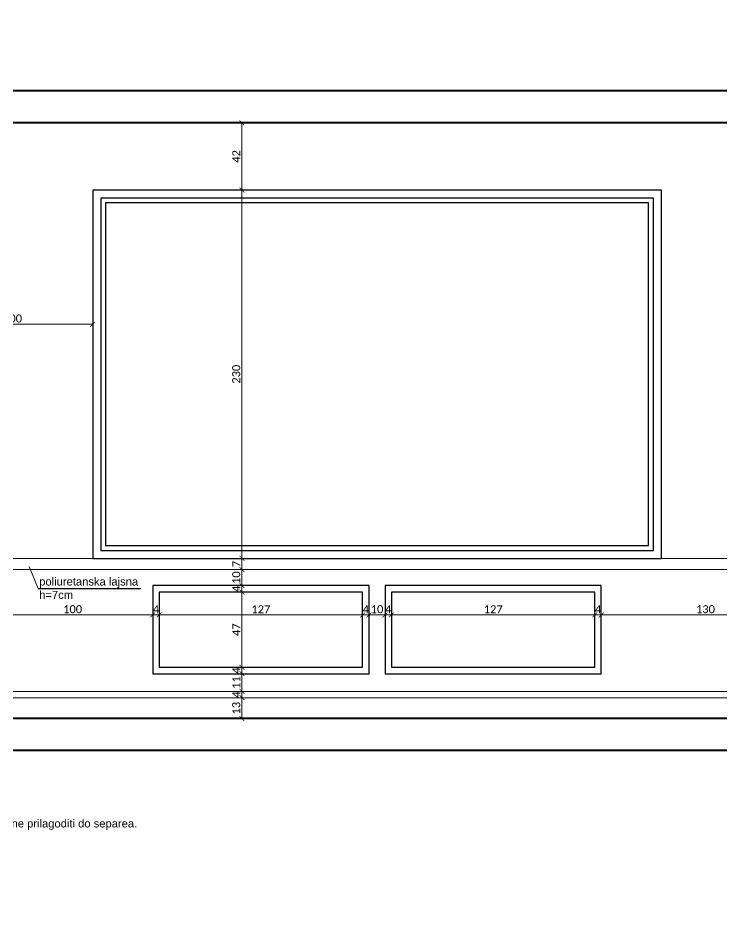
# Model space of a CAD drawing. Header units: centimetres. Extents: x -26724 to 60145, y -23645 to 6771.
# Drawn here: x 3927 to 4366, y 258 to 824 of the extents above; entities that cross this region are included whole.
import ezdxf

# ---------------------------------------------------------------- set-up
doc = ezdxf.new("R2010")
doc.units = ezdxf.units.CM
for name, color, linetype, lineweight in [('2.IZGLED', 7, 'Continuous', 13), ('4.KOTE', 88, 'Continuous', 15), ('4.KOTE @ 1', 88, 'Continuous', 15), ('zid', 7, 'Continuous', 40)]:
    doc.layers.add(name, color=color, linetype=linetype, lineweight=lineweight)
doc.layers.add('3.IZGLED 2', color=7, linetype='Continuous', lineweight=9, true_color=0x4a4a4a)
doc.layers.add('tekst', color=7, linetype='Continuous')
doc.layers.add('tekst @ 50', color=7, linetype='Continuous')
doc.styles.add('Notes', font='arial.ttf', dxfattribs={"height": 3})
doc.styles.get("Standard").update_dxf_attribs({"font": 'calibri.ttf'})
doc.dimstyles.new('ja 1 30 izgledi zidova', dxfattribs={"dimtxt": 5, "dimasz": 3, "dimexe": 5, "dimexo": 5, "dimgap": 1, "dimtad": 1, "dimdec": 0, "dimtxsty": 'Standard', "dimblk": 'ARCHTICK', "dimcen": 2.5, "dimclrd": 256, "dimclrt": 7, "dimadec": 0, "dimazin": 0, "dimtfac": 1, "dimtdec": 0, "dimtix": 1, "dimtmove": 1, "dimatfit": 3, "dimldrblk": 'ARCHTICK', "dimfxl": 5, "dimfxlon": 1, "dimlwd": 0, "dimlwe": 9, "dimarcsym": 0})

# ---------------------------------------------------------------- blocks, each defined once
blk = doc.blocks.new('_ArchTick')
at = {"color": 0, "linetype": 'ByBlock', "const_width": 0.15}
blk.add_lwpolyline([(-0.5, -0.5), (0.5, 0.5)], dxfattribs=at)
blk = doc.blocks.new('*D1063')
at = {"layer": '4.KOTE', "color": 0, "lineweight": 9, "transparency": 16777216}
for p, q in [((4069.31, 399.29), (4061.77, 399.29)), ((4069.3, 386.29), (4061.77, 386.29))]:
    blk.add_line(p, q, dxfattribs=at)
at = {"layer": '4.KOTE', "lineweight": 0, "transparency": 16777216}
blk.add_line((4066.77, 386.29), (4066.77, 399.29), dxfattribs=at)
at = {"layer": 'Defpoints', "color": 0, "transparency": 16777216}
for p in [(4066.77, 399.29), (4092.73, 399.29, -26.96), (4092.73, 386.29, -27)]:
    blk.add_point(p, dxfattribs=at)
at = {"layer": '4.KOTE', "lineweight": 0, "transparency": 16777216, "xscale": 3, "yscale": 3, "zscale": 3}
for p, rotation in [((4066.77, 399.29), 90), ((4066.77, 386.29), 270)]:
    blk.add_blockref('_ArchTick', p, dxfattribs=dict(at, rotation=rotation))
at = {"layer": '4.KOTE', "color": 7, "transparency": 16777216, "insert": (4063.21, 392.79), "char_height": 5, "attachment_point": 5, "rotation": 90}
blk.add_mtext('13', dxfattribs=at)
blk = doc.blocks.new('*D1064')
at = {"layer": '4.KOTE', "color": 0, "lineweight": 9, "transparency": 16777216}
for p, q in [((4064.69, 403.29), (4061.77, 403.29)), ((4069.31, 399.29), (4061.77, 399.29))]:
    blk.add_line(p, q, dxfattribs=at)
at = {"layer": '4.KOTE', "lineweight": 0, "transparency": 16777216}
for p, q in [((4066.77, 403.29), (4066.77, 406.29)), ((4066.77, 399.29), (4066.77, 403.29)), ((4066.77, 399.29), (4066.77, 396.29))]:
    blk.add_line(p, q, dxfattribs=at)
at = {"layer": 'Defpoints', "color": 0, "transparency": 16777216}
for p in [(4066.77, 403.29), (4070.01, 403.29, -26.96), (4092.73, 399.29, -26.96)]:
    blk.add_point(p, dxfattribs=at)
at = {"layer": '4.KOTE', "lineweight": 0, "transparency": 16777216, "xscale": 3, "yscale": 3, "zscale": 3}
for p, rotation in [((4066.77, 403.29), 270), ((4066.77, 399.29), 90)]:
    blk.add_blockref('_ArchTick', p, dxfattribs=dict(at, rotation=rotation))
at = {"layer": '4.KOTE', "color": 7, "transparency": 16777216, "insert": (4063.26, 401.29), "char_height": 5, "attachment_point": 5, "rotation": 90}
blk.add_mtext('4', dxfattribs=at)
blk = doc.blocks.new('*D1065')
at = {"layer": '4.KOTE', "lineweight": 0, "transparency": 16777216}
blk.add_line((4066.77, 403.29), (4066.77, 414.29), dxfattribs=at)
at = {"layer": '4.KOTE', "color": 0, "lineweight": 9, "transparency": 16777216}
for p, q in [((4069.95, 414.29), (4071.77, 414.29)), ((4064.69, 403.29), (4061.77, 403.29))]:
    blk.add_line(p, q, dxfattribs=at)
at = {"layer": 'Defpoints', "color": 0, "transparency": 16777216}
for p in [(4066.77, 414.29, -27), (4066.77, 414.29), (4070.01, 403.29, -26.96)]:
    blk.add_point(p, dxfattribs=at)
at = {"layer": '4.KOTE', "lineweight": 0, "transparency": 16777216, "xscale": 3, "yscale": 3, "zscale": 3}
for p, rotation in [((4066.77, 414.29), 90), ((4066.77, 403.29), 270)]:
    blk.add_blockref('_ArchTick', p, dxfattribs=dict(at, rotation=rotation))
at = {"layer": '4.KOTE', "color": 7, "transparency": 16777216, "insert": (4063.26, 408.79), "char_height": 5, "attachment_point": 5, "rotation": 90}
blk.add_mtext('11', dxfattribs=at)
blk = doc.blocks.new('*D1066')
at = {"layer": '4.KOTE', "lineweight": 0, "transparency": 16777216}
for p, q in [((4066.77, 418.29), (4066.77, 421.29)), ((4066.77, 414.29), (4066.77, 418.29)), ((4066.77, 414.29), (4066.77, 411.29))]:
    blk.add_line(p, q, dxfattribs=at)
at = {"layer": '4.KOTE', "color": 0, "lineweight": 9, "transparency": 16777216}
for p, q in [((4069.95, 418.29), (4071.77, 418.29)), ((4069.95, 414.29), (4071.77, 414.29))]:
    blk.add_line(p, q, dxfattribs=at)
at = {"layer": 'Defpoints', "color": 0, "transparency": 16777216}
for p in [(4066.77, 418.29, -27), (4066.77, 418.29), (4066.77, 414.29, -27)]:
    blk.add_point(p, dxfattribs=at)
at = {"layer": '4.KOTE', "lineweight": 0, "transparency": 16777216, "xscale": 3, "yscale": 3, "zscale": 3}
for p, rotation in [((4066.77, 418.29), 270), ((4066.77, 414.29), 90)]:
    blk.add_blockref('_ArchTick', p, dxfattribs=dict(at, rotation=rotation))
at = {"layer": '4.KOTE', "color": 7, "transparency": 16777216, "insert": (4063.26, 416.29), "char_height": 5, "attachment_point": 5, "rotation": 90}
blk.add_mtext('4', dxfattribs=at)
blk = doc.blocks.new('*D1067')
at = {"layer": '4.KOTE', "color": 0, "lineweight": 9, "transparency": 16777216}
for p, q in [((4065.01, 465.29), (4061.77, 465.29)), ((4069.95, 418.29), (4071.77, 418.29))]:
    blk.add_line(p, q, dxfattribs=at)
at = {"layer": '4.KOTE', "lineweight": 0, "transparency": 16777216}
blk.add_line((4066.77, 418.29), (4066.77, 465.29), dxfattribs=at)
at = {"layer": 'Defpoints', "color": 0, "transparency": 16777216}
for p in [(4066.77, 465.29), (4071.04, 465.29, -27), (4066.77, 418.29, -27)]:
    blk.add_point(p, dxfattribs=at)
at = {"layer": '4.KOTE', "lineweight": 0, "transparency": 16777216, "xscale": 3, "yscale": 3, "zscale": 3}
for p, rotation in [((4066.77, 465.29), 90), ((4066.77, 418.29), 270)]:
    blk.add_blockref('_ArchTick', p, dxfattribs=dict(at, rotation=rotation))
at = {"layer": '4.KOTE', "color": 7, "transparency": 16777216, "insert": (4063.26, 441.79), "char_height": 5, "attachment_point": 5, "rotation": 90}
blk.add_mtext('47', dxfattribs=at)
blk = doc.blocks.new('*D1068')
at = {"layer": '4.KOTE', "lineweight": 0, "transparency": 16777216}
for p, q in [((4066.77, 469.29), (4066.77, 472.29)), ((4066.77, 465.29), (4066.77, 469.29)), ((4066.77, 465.29), (4066.77, 462.29))]:
    blk.add_line(p, q, dxfattribs=at)
at = {"layer": '4.KOTE', "color": 0, "lineweight": 9, "transparency": 16777216}
for p, q in [((4065.07, 469.29), (4061.77, 469.29)), ((4065.01, 465.29), (4061.77, 465.29))]:
    blk.add_line(p, q, dxfattribs=at)
at = {"layer": 'Defpoints', "color": 0, "transparency": 16777216}
for p in [(4066.77, 469.29), (4071.04, 465.29, -27), (4071.21, 469.29, -27)]:
    blk.add_point(p, dxfattribs=at)
at = {"layer": '4.KOTE', "lineweight": 0, "transparency": 16777216, "xscale": 3, "yscale": 3, "zscale": 3}
for p, rotation in [((4066.77, 469.29), 270), ((4066.77, 465.29), 90)]:
    blk.add_blockref('_ArchTick', p, dxfattribs=dict(at, rotation=rotation))
at = {"layer": '4.KOTE', "color": 7, "transparency": 16777216, "insert": (4063.26, 467.29), "char_height": 5, "attachment_point": 5, "rotation": 90}
blk.add_mtext('4', dxfattribs=at)
blk = doc.blocks.new('*D1069')
at = {"layer": '4.KOTE', "lineweight": 0, "transparency": 16777216}
blk.add_line((4066.77, 469.29), (4066.77, 479.29), dxfattribs=at)
at = {"layer": '4.KOTE', "color": 0, "lineweight": 9, "transparency": 16777216}
for p, q in [((4069.03, 479.29), (4071.77, 479.29)), ((4065.07, 469.29), (4061.77, 469.29))]:
    blk.add_line(p, q, dxfattribs=at)
at = {"layer": 'Defpoints', "color": 0, "transparency": 16777216}
for p in [(4066.53, 479.29, -18.4), (4066.77, 479.29), (4071.21, 469.29, -27)]:
    blk.add_point(p, dxfattribs=at)
at = {"layer": '4.KOTE', "lineweight": 0, "transparency": 16777216, "xscale": 3, "yscale": 3, "zscale": 3}
for p, rotation in [((4066.77, 479.29), 90), ((4066.77, 469.29), 270)]:
    blk.add_blockref('_ArchTick', p, dxfattribs=dict(at, rotation=rotation))
at = {"layer": '4.KOTE', "color": 7, "transparency": 16777216, "insert": (4063.21, 474.29), "char_height": 5, "attachment_point": 5, "rotation": 90}
blk.add_mtext('10', dxfattribs=at)
blk = doc.blocks.new('*D1070')
at = {"layer": '4.KOTE', "color": 0, "lineweight": 9, "transparency": 16777216}
for p, q in [((4065.87, 486.29), (4061.77, 486.29)), ((4069.03, 479.29), (4071.77, 479.29))]:
    blk.add_line(p, q, dxfattribs=at)
at = {"layer": '4.KOTE', "lineweight": 0, "transparency": 16777216}
blk.add_line((4066.77, 479.29), (4066.77, 486.29), dxfattribs=at)
at = {"layer": 'Defpoints', "color": 0, "transparency": 16777216}
for p in [(4066.77, 486.29), (4070.08, 486.29, -18.45), (4066.53, 479.29, -18.4)]:
    blk.add_point(p, dxfattribs=at)
at = {"layer": '4.KOTE', "lineweight": 0, "transparency": 16777216, "xscale": 3, "yscale": 3, "zscale": 3}
for p, rotation in [((4066.77, 486.29), 90), ((4066.77, 479.29), 270)]:
    blk.add_blockref('_ArchTick', p, dxfattribs=dict(at, rotation=rotation))
at = {"layer": '4.KOTE', "color": 7, "transparency": 16777216, "insert": (4063.26, 482.79), "char_height": 5, "attachment_point": 5, "rotation": 90}
blk.add_mtext('7', dxfattribs=at)
blk = doc.blocks.new('*D1071')
at = {"layer": '4.KOTE', "lineweight": 0, "transparency": 16777216}
blk.add_line((4066.77, 486.29), (4066.77, 716.29), dxfattribs=at)
at = {"layer": '4.KOTE', "color": 0, "lineweight": 9, "transparency": 16777216}
for p, q in [((4067.96, 716.29), (4071.77, 716.29)), ((4065.87, 486.29), (4061.77, 486.29))]:
    blk.add_line(p, q, dxfattribs=at)
at = {"layer": 'Defpoints', "color": 0, "transparency": 16777216}
for p in [(4060.65, 716.29, -27), (4066.77, 716.29), (4070.08, 486.29, -18.45)]:
    blk.add_point(p, dxfattribs=at)
at = {"layer": '4.KOTE', "lineweight": 0, "transparency": 16777216, "xscale": 3, "yscale": 3, "zscale": 3}
for p, rotation in [((4066.77, 716.29), 90), ((4066.77, 486.29), 270)]:
    blk.add_blockref('_ArchTick', p, dxfattribs=dict(at, rotation=rotation))
at = {"layer": '4.KOTE', "color": 7, "transparency": 16777216, "insert": (4063.21, 601.29), "char_height": 5, "attachment_point": 5, "rotation": 90}
blk.add_mtext('230', dxfattribs=at)
blk = doc.blocks.new('*D1072')
at = {"layer": '4.KOTE', "color": 0, "lineweight": 9, "transparency": 16777216}
for p, q in [((4065.17, 758.29), (4061.77, 758.29)), ((4067.96, 716.29), (4071.77, 716.29))]:
    blk.add_line(p, q, dxfattribs=at)
at = {"layer": '4.KOTE', "lineweight": 0, "transparency": 16777216}
blk.add_line((4066.77, 716.29), (4066.77, 758.29), dxfattribs=at)
at = {"layer": 'Defpoints', "color": 0, "transparency": 16777216}
for p in [(4066.77, 758.29), (4071.54, 758.29, -27), (4060.65, 716.29, -27)]:
    blk.add_point(p, dxfattribs=at)
at = {"layer": '4.KOTE', "lineweight": 0, "transparency": 16777216, "xscale": 3, "yscale": 3, "zscale": 3}
for p, rotation in [((4066.77, 758.29), 90), ((4066.77, 716.29), 270)]:
    blk.add_blockref('_ArchTick', p, dxfattribs=dict(at, rotation=rotation))
at = {"layer": '4.KOTE', "color": 7, "transparency": 16777216, "insert": (4063.23, 737.29), "char_height": 5, "attachment_point": 5, "rotation": 90}
blk.add_mtext('42', dxfattribs=at)
blk = doc.blocks.new('*D1110')
at = {"layer": '4.KOTE', "color": 0, "lineweight": 9, "transparency": 16777216}
for p, q in [((4291.09, 452.54), (4291.09, 446.01)), ((4421.09, 452.54), (4421.09, 446.01))]:
    blk.add_line(p, q, dxfattribs=at)
at = {"layer": '4.KOTE', "lineweight": 0, "transparency": 16777216}
blk.add_line((4421.09, 451.01), (4291.09, 451.01), dxfattribs=at)
at = {"layer": 'Defpoints', "color": 0, "transparency": 16777216}
for p in [(4291.09, 469.29, -27), (4421.09, 469.29, -27), (4291.09, 451.01)]:
    blk.add_point(p, dxfattribs=at)
at = {"layer": '4.KOTE', "lineweight": 0, "transparency": 16777216, "xscale": 3, "yscale": 3, "zscale": 3, "rotation": 180}
blk.add_blockref('_ArchTick', (4291.09, 451.01), dxfattribs=at)
at = {"layer": '4.KOTE', "lineweight": 0, "transparency": 16777216, "xscale": 3, "yscale": 3, "zscale": 3}
blk.add_blockref('_ArchTick', (4421.09, 451.01), dxfattribs=at)
at = {"layer": '4.KOTE', "color": 7, "transparency": 16777216, "insert": (4356.09, 454.57), "char_height": 5, "attachment_point": 5}
blk.add_mtext('130', dxfattribs=at)
blk = doc.blocks.new('*D1111')
at = {"layer": '4.KOTE', "color": 0, "lineweight": 9, "transparency": 16777216}
for p, q in [((4291.09, 452.54), (4291.09, 446.01)), ((4287.09, 451.82), (4287.09, 446.01))]:
    blk.add_line(p, q, dxfattribs=at)
at = {"layer": '4.KOTE', "lineweight": 0, "transparency": 16777216}
for p, q in [((4287.09, 451.01), (4284.09, 451.01)), ((4291.09, 451.01), (4287.09, 451.01)), ((4291.09, 451.01), (4294.09, 451.01))]:
    blk.add_line(p, q, dxfattribs=at)
at = {"layer": 'Defpoints', "color": 0, "transparency": 16777216}
for p in [(4287.09, 465.29, -27), (4291.09, 469.29, -27), (4287.09, 451.01)]:
    blk.add_point(p, dxfattribs=at)
at = {"layer": '4.KOTE', "lineweight": 0, "transparency": 16777216, "xscale": 3, "yscale": 3, "zscale": 3}
blk.add_blockref('_ArchTick', (4287.09, 451.01), dxfattribs=at)
at = {"layer": '4.KOTE', "lineweight": 0, "transparency": 16777216, "xscale": 3, "yscale": 3, "zscale": 3, "rotation": 180}
blk.add_blockref('_ArchTick', (4291.09, 451.01), dxfattribs=at)
at = {"layer": '4.KOTE', "color": 7, "transparency": 16777216, "insert": (4289.09, 454.52), "char_height": 5, "attachment_point": 5}
blk.add_mtext('4', dxfattribs=at)
blk = doc.blocks.new('*D1112')
at = {"layer": '4.KOTE', "color": 0, "lineweight": 9, "transparency": 16777216}
for p, q in [((4160.09, 451.82), (4160.09, 446.01)), ((4287.09, 451.82), (4287.09, 446.01))]:
    blk.add_line(p, q, dxfattribs=at)
at = {"layer": '4.KOTE', "lineweight": 0, "transparency": 16777216}
blk.add_line((4287.09, 451.01), (4160.09, 451.01), dxfattribs=at)
at = {"layer": 'Defpoints', "color": 0, "transparency": 16777216}
for p in [(4160.09, 465.29, -27), (4287.09, 465.29, -27), (4160.09, 451.01)]:
    blk.add_point(p, dxfattribs=at)
at = {"layer": '4.KOTE', "lineweight": 0, "transparency": 16777216, "xscale": 3, "yscale": 3, "zscale": 3, "rotation": 180}
blk.add_blockref('_ArchTick', (4160.09, 451.01), dxfattribs=at)
at = {"layer": '4.KOTE', "lineweight": 0, "transparency": 16777216, "xscale": 3, "yscale": 3, "zscale": 3}
blk.add_blockref('_ArchTick', (4287.09, 451.01), dxfattribs=at)
at = {"layer": '4.KOTE', "color": 7, "transparency": 16777216, "insert": (4223.59, 454.54), "char_height": 5, "attachment_point": 5}
blk.add_mtext('127', dxfattribs=at)
blk = doc.blocks.new('*D1113')
at = {"layer": '4.KOTE', "color": 0, "lineweight": 9, "transparency": 16777216}
for p, q in [((4156.09, 452.54), (4156.09, 446.01)), ((4160.09, 451.82), (4160.09, 446.01))]:
    blk.add_line(p, q, dxfattribs=at)
at = {"layer": '4.KOTE', "lineweight": 0, "transparency": 16777216}
for p, q in [((4156.09, 451.01), (4153.09, 451.01)), ((4160.09, 451.01), (4156.09, 451.01)), ((4160.09, 451.01), (4163.09, 451.01))]:
    blk.add_line(p, q, dxfattribs=at)
at = {"layer": 'Defpoints', "color": 0, "transparency": 16777216}
for p in [(4156.09, 469.29, -27), (4160.09, 465.29, -27), (4156.09, 451.01)]:
    blk.add_point(p, dxfattribs=at)
at = {"layer": '4.KOTE', "lineweight": 0, "transparency": 16777216, "xscale": 3, "yscale": 3, "zscale": 3}
blk.add_blockref('_ArchTick', (4156.09, 451.01), dxfattribs=at)
at = {"layer": '4.KOTE', "lineweight": 0, "transparency": 16777216, "xscale": 3, "yscale": 3, "zscale": 3, "rotation": 180}
blk.add_blockref('_ArchTick', (4160.09, 451.01), dxfattribs=at)
at = {"layer": '4.KOTE', "color": 7, "transparency": 16777216, "insert": (4158.09, 454.52), "char_height": 5, "attachment_point": 5}
blk.add_mtext('4', dxfattribs=at)
blk = doc.blocks.new('*D1114')
at = {"layer": '4.KOTE', "color": 0, "lineweight": 9, "transparency": 16777216}
for p, q in [((4146.09, 452.54), (4146.09, 446.01)), ((4156.09, 452.54), (4156.09, 446.01))]:
    blk.add_line(p, q, dxfattribs=at)
at = {"layer": '4.KOTE', "lineweight": 0, "transparency": 16777216}
blk.add_line((4156.09, 451.01), (4146.09, 451.01), dxfattribs=at)
at = {"layer": 'Defpoints', "color": 0, "transparency": 16777216}
for p in [(4146.09, 469.29, -27), (4156.09, 469.29, -27), (4146.09, 451.01)]:
    blk.add_point(p, dxfattribs=at)
at = {"layer": '4.KOTE', "lineweight": 0, "transparency": 16777216, "xscale": 3, "yscale": 3, "zscale": 3, "rotation": 180}
blk.add_blockref('_ArchTick', (4146.09, 451.01), dxfattribs=at)
at = {"layer": '4.KOTE', "lineweight": 0, "transparency": 16777216, "xscale": 3, "yscale": 3, "zscale": 3}
blk.add_blockref('_ArchTick', (4156.09, 451.01), dxfattribs=at)
at = {"layer": '4.KOTE', "color": 7, "transparency": 16777216, "insert": (4151.09, 454.57), "char_height": 5, "attachment_point": 5}
blk.add_mtext('10', dxfattribs=at)
blk = doc.blocks.new('*D1115')
at = {"layer": '4.KOTE', "color": 0, "lineweight": 9, "transparency": 16777216}
for p, q in [((4146.09, 452.54), (4146.09, 446.01)), ((4142.09, 451.82), (4142.09, 446.01))]:
    blk.add_line(p, q, dxfattribs=at)
at = {"layer": '4.KOTE', "lineweight": 0, "transparency": 16777216}
for p, q in [((4142.09, 451.01), (4139.09, 451.01)), ((4146.09, 451.01), (4142.09, 451.01)), ((4146.09, 451.01), (4149.09, 451.01))]:
    blk.add_line(p, q, dxfattribs=at)
at = {"layer": 'Defpoints', "color": 0, "transparency": 16777216}
for p in [(4142.09, 465.29, -27), (4146.09, 469.29, -27), (4142.09, 451.01)]:
    blk.add_point(p, dxfattribs=at)
at = {"layer": '4.KOTE', "lineweight": 0, "transparency": 16777216, "xscale": 3, "yscale": 3, "zscale": 3}
blk.add_blockref('_ArchTick', (4142.09, 451.01), dxfattribs=at)
at = {"layer": '4.KOTE', "lineweight": 0, "transparency": 16777216, "xscale": 3, "yscale": 3, "zscale": 3, "rotation": 180}
blk.add_blockref('_ArchTick', (4146.09, 451.01), dxfattribs=at)
at = {"layer": '4.KOTE', "color": 7, "transparency": 16777216, "insert": (4144.09, 454.52), "char_height": 5, "attachment_point": 5}
blk.add_mtext('4', dxfattribs=at)
blk = doc.blocks.new('*D1116')
at = {"layer": '4.KOTE', "color": 0, "lineweight": 9, "transparency": 16777216}
for p, q in [((4015.09, 451.82), (4015.09, 446.01)), ((4142.09, 451.82), (4142.09, 446.01))]:
    blk.add_line(p, q, dxfattribs=at)
at = {"layer": '4.KOTE', "lineweight": 0, "transparency": 16777216}
blk.add_line((4142.09, 451.01), (4015.09, 451.01), dxfattribs=at)
at = {"layer": 'Defpoints', "color": 0, "transparency": 16777216}
for p in [(4015.09, 465.29, -27), (4142.09, 465.29, -27), (4015.09, 451.01)]:
    blk.add_point(p, dxfattribs=at)
at = {"layer": '4.KOTE', "lineweight": 0, "transparency": 16777216, "xscale": 3, "yscale": 3, "zscale": 3, "rotation": 180}
blk.add_blockref('_ArchTick', (4015.09, 451.01), dxfattribs=at)
at = {"layer": '4.KOTE', "lineweight": 0, "transparency": 16777216, "xscale": 3, "yscale": 3, "zscale": 3}
blk.add_blockref('_ArchTick', (4142.09, 451.01), dxfattribs=at)
at = {"layer": '4.KOTE', "color": 7, "transparency": 16777216, "insert": (4078.59, 454.54), "char_height": 5, "attachment_point": 5}
blk.add_mtext('127', dxfattribs=at)
blk = doc.blocks.new('*D1117')
at = {"layer": '4.KOTE', "color": 0, "lineweight": 9, "transparency": 16777216}
for p, q in [((4011.09, 452.54), (4011.09, 446.01)), ((4015.09, 451.82), (4015.09, 446.01))]:
    blk.add_line(p, q, dxfattribs=at)
at = {"layer": '4.KOTE', "lineweight": 0, "transparency": 16777216}
for p, q in [((4011.09, 451.01), (4008.09, 451.01)), ((4015.09, 451.01), (4011.09, 451.01)), ((4015.09, 451.01), (4018.09, 451.01))]:
    blk.add_line(p, q, dxfattribs=at)
at = {"layer": 'Defpoints', "color": 0, "transparency": 16777216}
for p in [(4011.09, 469.29, -27), (4015.09, 465.29, -27), (4011.09, 451.01)]:
    blk.add_point(p, dxfattribs=at)
at = {"layer": '4.KOTE', "lineweight": 0, "transparency": 16777216, "xscale": 3, "yscale": 3, "zscale": 3}
blk.add_blockref('_ArchTick', (4011.09, 451.01), dxfattribs=at)
at = {"layer": '4.KOTE', "lineweight": 0, "transparency": 16777216, "xscale": 3, "yscale": 3, "zscale": 3, "rotation": 180}
blk.add_blockref('_ArchTick', (4015.09, 451.01), dxfattribs=at)
at = {"layer": '4.KOTE', "color": 7, "transparency": 16777216, "insert": (4013.09, 454.52), "char_height": 5, "attachment_point": 5}
blk.add_mtext('4', dxfattribs=at)
blk = doc.blocks.new('*D1118')
at = {"layer": '4.KOTE', "color": 0, "lineweight": 9, "transparency": 16777216}
for p, q in [((3911.09, 452.54), (3911.09, 446.01)), ((4011.09, 452.54), (4011.09, 446.01))]:
    blk.add_line(p, q, dxfattribs=at)
at = {"layer": '4.KOTE', "lineweight": 0, "transparency": 16777216}
blk.add_line((4011.09, 451.01), (3911.09, 451.01), dxfattribs=at)
at = {"layer": 'Defpoints', "color": 0, "transparency": 16777216}
for p in [(3911.09, 469.29, -27), (4011.09, 469.29, -27), (3911.09, 451.01)]:
    blk.add_point(p, dxfattribs=at)
at = {"layer": '4.KOTE', "lineweight": 0, "transparency": 16777216, "xscale": 3, "yscale": 3, "zscale": 3, "rotation": 180}
blk.add_blockref('_ArchTick', (3911.09, 451.01), dxfattribs=at)
at = {"layer": '4.KOTE', "lineweight": 0, "transparency": 16777216, "xscale": 3, "yscale": 3, "zscale": 3}
blk.add_blockref('_ArchTick', (4011.09, 451.01), dxfattribs=at)
at = {"layer": '4.KOTE', "color": 7, "transparency": 16777216, "insert": (3961.09, 454.57), "char_height": 5, "attachment_point": 5}
blk.add_mtext('100', dxfattribs=at)
blk = doc.blocks.new('*D1128')
at = {"layer": '4.KOTE', "color": 0, "lineweight": 9, "transparency": 16777216}
for p, q in [((3873.59, 631.72), (3873.59, 637.52)), ((3973.59, 637.09), (3973.59, 627.52))]:
    blk.add_line(p, q, dxfattribs=at)
at = {"layer": '4.KOTE', "lineweight": 0, "transparency": 16777216}
blk.add_line((3973.59, 632.52), (3873.59, 632.52), dxfattribs=at)
at = {"layer": 'Defpoints', "color": 0, "transparency": 16777216}
for p in [(3973.59, 716.29, -27), (3873.59, 632.52), (3873.59, 618.29, -27)]:
    blk.add_point(p, dxfattribs=at)
at = {"layer": '4.KOTE', "lineweight": 0, "transparency": 16777216, "xscale": 3, "yscale": 3, "zscale": 3, "rotation": 180}
blk.add_blockref('_ArchTick', (3873.59, 632.52), dxfattribs=at)
at = {"layer": '4.KOTE', "lineweight": 0, "transparency": 16777216, "xscale": 3, "yscale": 3, "zscale": 3}
blk.add_blockref('_ArchTick', (3973.59, 632.52), dxfattribs=at)
at = {"layer": '4.KOTE', "color": 7, "transparency": 16777216, "insert": (3923.59, 636.08), "char_height": 5, "attachment_point": 5}
blk.add_mtext('100', dxfattribs=at)

msp = doc.modelspace()

# ---------------------------------------------------------------- hatches: boundary and pattern name
at = {"layer": '4.KOTE @ 1'}
h = msp.add_hatch(dxfattribs=at)
h.set_pattern_fill('ANSI31', color=256, scale=0.5)
h.paths.add_polyline_path([(4860.78, 403.43), (4860.78, 413.91), (4848.67, 413.91), (4848.67, 403.43)], flags=9)
h.paths.add_polyline_path([(4860.76, 413.07), (4860.76, 419.56), (4848.64, 419.56), (4848.64, 413.07)], flags=9)
h.paths.add_polyline_path([(4860.76, 436.64), (4860.76, 447.13), (4848.64, 447.13), (4848.64, 436.64)], flags=9)
h.paths.add_polyline_path([(4860.76, 464.07), (4860.76, 470.56), (4848.64, 470.56), (4848.64, 464.07)], flags=9)
h.paths.add_polyline_path([(4860.71, 468.85), (4860.71, 479.34), (4848.59, 479.34), (4848.59, 468.85)], flags=9)
h.paths.add_polyline_path([(4860.76, 479.54), (4860.76, 486.03), (4848.64, 486.03), (4848.64, 479.54)], flags=9)
h.paths.add_polyline_path([(4860.76, 615.05), (4860.76, 629.53), (4848.64, 629.53), (4848.64, 615.05)], flags=9)
h.paths.add_polyline_path([(4901.29, 545.81), (4915.77, 545.81), (4915.77, 557.92), (4901.29, 557.92)], flags=9)
h.paths.add_polyline_path([(5103.28, 448.72), (5113.76, 448.72), (5113.76, 460.83), (5103.28, 460.83)], flags=9)
h.paths.add_polyline_path([(5058.28, 448.72), (5068.77, 448.72), (5068.77, 460.83), (5058.28, 460.83)], flags=9)
h.paths.add_polyline_path([(5043.36, 448.67), (5049.86, 448.67), (5049.86, 460.78), (5043.36, 460.78)], flags=9)
h.paths.add_polyline_path([(4973.7, 448.67), (4988.17, 448.67), (4988.17, 460.78), (4973.7, 460.78)], flags=9)
h.paths.add_polyline_path([(4912.36, 448.67), (4918.86, 448.67), (4918.86, 460.78), (4912.36, 460.78)], flags=9)
h.paths.add_polyline_path([(4903.15, 448.72), (4913.63, 448.72), (4913.63, 460.83), (4903.15, 460.83)], flags=9)
h.paths.add_polyline_path([(4898.36, 448.67), (4904.86, 448.67), (4904.86, 460.78), (4898.36, 460.78)], flags=9)
h.paths.add_polyline_path([(4828.7, 448.67), (4843.17, 448.67), (4843.17, 460.78), (4828.7, 460.78)], flags=9)
h.paths.add_polyline_path([(4767.36, 448.67), (4773.86, 448.67), (4773.86, 460.78), (4767.36, 460.78)], flags=9)
h.paths.add_polyline_path([(4729.55, 452.72), (4740.04, 452.72), (4740.04, 464.83), (4729.55, 464.83)], flags=9)
h.paths.add_polyline_path([(4695.86, 448.67), (4702.36, 448.67), (4702.36, 460.78), (4695.86, 460.78)], flags=9)
h.paths.add_polyline_path([(4626.2, 448.67), (4640.67, 448.67), (4640.67, 460.78), (4626.2, 460.78)], flags=9)
h.paths.add_polyline_path([(3850.13, 315.55), (4002.13, 315.55), (4002.13, 334.22), (3850.13, 334.22)], flags=9)
h.paths.add_polyline_path([(4823.81, 119.21), (4970.35, 119.21), (4970.35, 140.46), (4823.81, 140.46)], flags=9)
h.paths.add_polyline_path([(4984.79, 419.78), (5049.03, 419.78), (5049.03, 438.42), (4984.79, 438.42)], flags=9)
h.paths.add_polyline_path([(4710.46, 458.29), (4774.7, 458.29), (4774.7, 476.93), (4710.46, 476.93)], flags=9)
h.paths.add_polyline_path([(3827.94, 505.78), (3892.18, 505.78), (3892.18, 524.42), (3827.94, 524.42)], flags=9)
h.paths.add_polyline_path([(3938.52, 458.29), (4002.76, 458.29), (4002.76, 476.93), (3938.52, 476.93)], flags=9)
h.paths.add_polyline_path([(4795.67, 802.49), (4873.88, 802.49), (4873.88, 823.65), (4795.67, 823.65)], flags=9)
h.paths.add_polyline_path([(4987.09, -32.63), (5128.96, -32.63), (5128.96, -22.05), (4987.09, -22.05)], flags=9)
h.paths.add_polyline_path([(4987.38, 11.81), (5062.35, 11.81), (5062.35, 20.66), (4987.38, 20.66)], flags=9)
h.paths.add_polyline_path([(5072.9, 122.66), (5180.87, 122.66), (5180.87, 139.18), (5072.9, 139.18)], flags=9)
h.paths.add_polyline_path([(5061.6, 63.63), (5188.07, 63.63), (5188.07, 72.64), (5061.6, 72.64)], flags=9)
h.paths.add_polyline_path([(4986.95, 81.55), (5085.09, 81.55), (5085.09, 92.97), (4986.95, 92.97)], flags=9)
h.paths.add_polyline_path([(5211.14, -7.64), (5229.87, -7.64), (5229.87, 1.23), (5211.14, 1.23)], flags=9)
h.paths.add_polyline_path([(4987.36, 20.14), (5064.27, 20.14), (5064.27, 29.15), (4987.36, 29.15)], flags=9)
h.paths.add_polyline_path([(4985.98, 30.8), (5046.87, 30.8), (5046.87, 47.32), (4985.98, 47.32)], flags=9)
h.paths.add_polyline_path([(4985.79, -66.11), (5057.13, -66.11), (5057.13, -45.46), (4985.79, -45.46)], flags=9)
h.paths.add_polyline_path([(5216.27, -65.5), (5243.13, -65.5), (5243.13, -56.61), (5216.27, -56.61)], flags=9)
h.paths.add_polyline_path([(5216.25, -73.64), (5258.91, -73.64), (5258.91, -64.63), (5216.25, -64.63)], flags=9)
h.paths.add_polyline_path([(4986.98, -23.93), (5028.15, -23.93), (5028.15, -12.67), (4986.98, -12.67)], flags=9)
h.paths.add_polyline_path([(5052.8, 38.14), (5101.79, 38.14), (5101.79, 47.15), (5052.8, 47.15)], flags=9)
h.paths.add_polyline_path([(4988.14, -41.99), (5049.29, -41.99), (5049.29, -32.99), (4988.14, -32.99)], flags=9)
h.paths.add_polyline_path([(5129.29, 96.47), (5247.58, 96.47), (5247.58, 107.89), (5129.29, 107.89)], flags=9)
h.paths.add_polyline_path([(5129.71, 83.58), (5191.73, 83.58), (5191.73, 92.47), (5129.71, 92.47)], flags=9)
h.paths.add_polyline_path([(5052.43, 28.86), (5084.13, 28.86), (5084.13, 40.13), (5052.43, 40.13)], flags=9)
h.paths.add_polyline_path([(4987.36, 90.57), (5067.24, 90.57), (5067.24, 99.58), (4987.36, 99.58)], flags=9)
h.paths.add_polyline_path([(4987.38, 98.51), (5046.57, 98.51), (5046.57, 107.36), (4987.38, 107.36)], flags=9)
h.paths.add_polyline_path([(4987.09, -14.86), (5126.71, -14.86), (5126.71, -4.28), (4987.09, -4.28)], flags=9)
h.paths.add_polyline_path([(4986.98, -6.45), (5064.22, -6.45), (5064.22, 4.82), (4986.98, 4.82)], flags=9)
h.paths.add_polyline_path([(5128.94, 88.59), (5202.07, 88.59), (5202.07, 99.89), (5128.94, 99.89)], flags=9)

# ---------------------------------------------------------------- linework, layer by layer
at = {"elevation": -27}
for points in [[(3973.59, 486.29), (4328.59, 486.29), (4328.59, 716.29), (3973.59, 716.29)], [(3978.59, 491.29), (4323.59, 491.29), (4323.59, 711.29), (3978.59, 711.29)], [(3981.59, 494.29), (4320.59, 494.29), (4320.59, 708.29), (3981.59, 708.29)]]:
    msp.add_lwpolyline(points, close=True, dxfattribs=at)
at = {"color": 165, "true_color": 0x5e67af, "elevation": -27}
for points in [[(4011.09, 414.29), (4146.09, 414.29), (4146.09, 469.29), (4011.09, 469.29), (4011.09, 414.29)], [(4156.09, 414.29), (4291.09, 414.29), (4291.09, 469.29), (4156.09, 469.29), (4156.09, 414.29)]]:
    msp.add_lwpolyline(points, dxfattribs=at)
for points in [[(4015.09, 418.29), (4142.09, 418.29), (4142.09, 465.29), (4015.09, 465.29)], [(4160.09, 418.29), (4287.09, 418.29), (4287.09, 465.29), (4160.09, 465.29)]]:
    msp.add_lwpolyline(points, close=True, dxfattribs=at)
at = {"layer": '2.IZGLED', "color": 165, "true_color": 0x5e67af}
for p, q in [((5073.29, 486.29, -31.28), (3683.59, 486.29, -13.5)), ((5076.52, 479.29, -31.32), (3683.59, 479.29, -13.5))]:
    msp.add_line(p, q, dxfattribs=at)
at = {"layer": '2.IZGLED', "color": 175, "true_color": 0x4554a5}
for p, q in [((5076.05, 403.29, -26.96), (3683.59, 403.29, -26.96)), ((5077.89, 399.29, -26.96), (3683.59, 399.29, -26.96))]:
    msp.add_line(p, q, dxfattribs=at)
at = {"layer": '3.IZGLED 2'}
msp.add_line((3939.5, 467.56), (3934.03, 481.23), dxfattribs=at)
at = {"layer": 'tekst', "ltscale": 0.8}
msp.add_lwpolyline([(3939.5, 467.56), (3939.5, 467.56), (4003.74, 467.56)], dxfattribs=at)
at = {"layer": 'zid'}
for p, q in [((5158.59, 778.29, -27), (3668.87, 778.29, -27)), ((5158.59, 758.29, -27), (3668.87, 758.29, -27)), ((5158.59, 386.29, -27), (3668.87, 386.29, -27)), ((5158.59, 386.29, -27), (3668.87, 386.29, -27)), ((5158.59, 366.29, -27), (3668.87, 366.29, -27))]:
    msp.add_line(p, q, dxfattribs=at)

# ---------------------------------------------------------------- texts
at = {"layer": 'tekst @ 50', "ltscale": 0.8, "char_height": 5, "attachment_point": 1, "style": 'Notes'}
for s, insert in [('poliuretanska lajsna\\Ph=7cm', (3940.23, 474.36)), ('granica separea\\PNapomena: du{\\fArial|b0|i0|c238|p34;žinu lajsne prilagoditi do separea. }', (3851.91, 331.64))]:
    msp.add_mtext_dynamic_manual_height_columns(s, width=290.6445, gutter_width=750, heights=[0], dxfattribs=dict(at, insert=insert))

# ---------------------------------------------------------------- dimensions: what is measured, and where the dimension line sits
at = {"layer": '4.KOTE'}
for base, p1, p2, picture, middle in [((4066.77, 758.29), (4060.65, 716.29, -27), (4071.54, 758.29, -27), '*D1072', (4063.23, 737.29)), ((4066.77, 716.29), (4070.08, 486.29, -18.45), (4060.65, 716.29, -27), '*D1071', (4063.21, 601.29)), ((4066.77, 486.29), (4066.53, 479.29, -18.4), (4070.08, 486.29, -18.45), '*D1070', (4063.26, 482.79)), ((4066.77, 479.29), (4071.21, 469.29, -27), (4066.53, 479.29, -18.4), '*D1069', (4063.21, 474.29)), ((4066.77, 469.29), (4071.04, 465.29, -27), (4071.21, 469.29, -27), '*D1068', (4063.26, 467.29)), ((4066.77, 465.29), (4066.77, 418.29, -27), (4071.04, 465.29, -27), '*D1067', (4063.26, 441.79)), ((4066.77, 418.29), (4066.77, 414.29, -27), (4066.77, 418.29, -27), '*D1066', (4063.26, 416.29)), ((4066.77, 414.29), (4070.01, 403.29, -26.96), (4066.77, 414.29, -27), '*D1065', (4063.26, 408.79)), ((4066.77, 403.29), (4092.73, 399.29, -26.96), (4070.01, 403.29, -26.96), '*D1064', (4063.26, 401.29)), ((4066.77, 399.29), (4092.73, 386.29, -27), (4092.73, 399.29, -26.96), '*D1063', (4063.21, 392.79))]:
    dim = msp.add_linear_dim(base=base, p1=p1, p2=p2, angle=90, dimstyle='ja 1 30 izgledi zidova', dxfattribs=at)
    dim.commit()
    dim.dimension.update_dxf_attribs({"geometry": picture, "text_midpoint": middle})
for base, p1, p2, picture, middle in [((3873.59, 632.52), (3973.59, 716.29, -27), (3873.59, 618.29, -27), '*D1128', (3923.59, 636.08)), ((3911.09, 451.01), (4011.09, 469.29, -27), (3911.09, 469.29, -27), '*D1118', (3961.09, 454.57)), ((4011.09, 451.01), (4015.09, 465.29, -27), (4011.09, 469.29, -27), '*D1117', (4013.09, 454.52)), ((4015.09, 451.01), (4142.09, 465.29, -27), (4015.09, 465.29, -27), '*D1116', (4078.59, 454.54)), ((4142.09, 451.01), (4146.09, 469.29, -27), (4142.09, 465.29, -27), '*D1115', (4144.09, 454.52)), ((4146.09, 451.01), (4156.09, 469.29, -27), (4146.09, 469.29, -27), '*D1114', (4151.09, 454.57)), ((4156.09, 451.01), (4160.09, 465.29, -27), (4156.09, 469.29, -27), '*D1113', (4158.09, 454.52)), ((4160.09, 451.01), (4287.09, 465.29, -27), (4160.09, 465.29, -27), '*D1112', (4223.59, 454.54)), ((4287.09, 451.01), (4291.09, 469.29, -27), (4287.09, 465.29, -27), '*D1111', (4289.09, 454.52)), ((4291.09, 451.01), (4421.09, 469.29, -27), (4291.09, 469.29, -27), '*D1110', (4356.09, 454.57))]:
    dim = msp.add_linear_dim(base=base, p1=p1, p2=p2, dimstyle='ja 1 30 izgledi zidova', dxfattribs=at)
    dim.commit()
    dim.dimension.update_dxf_attribs({"geometry": picture, "text_midpoint": middle})

doc.saveas('drawing.dxf')
